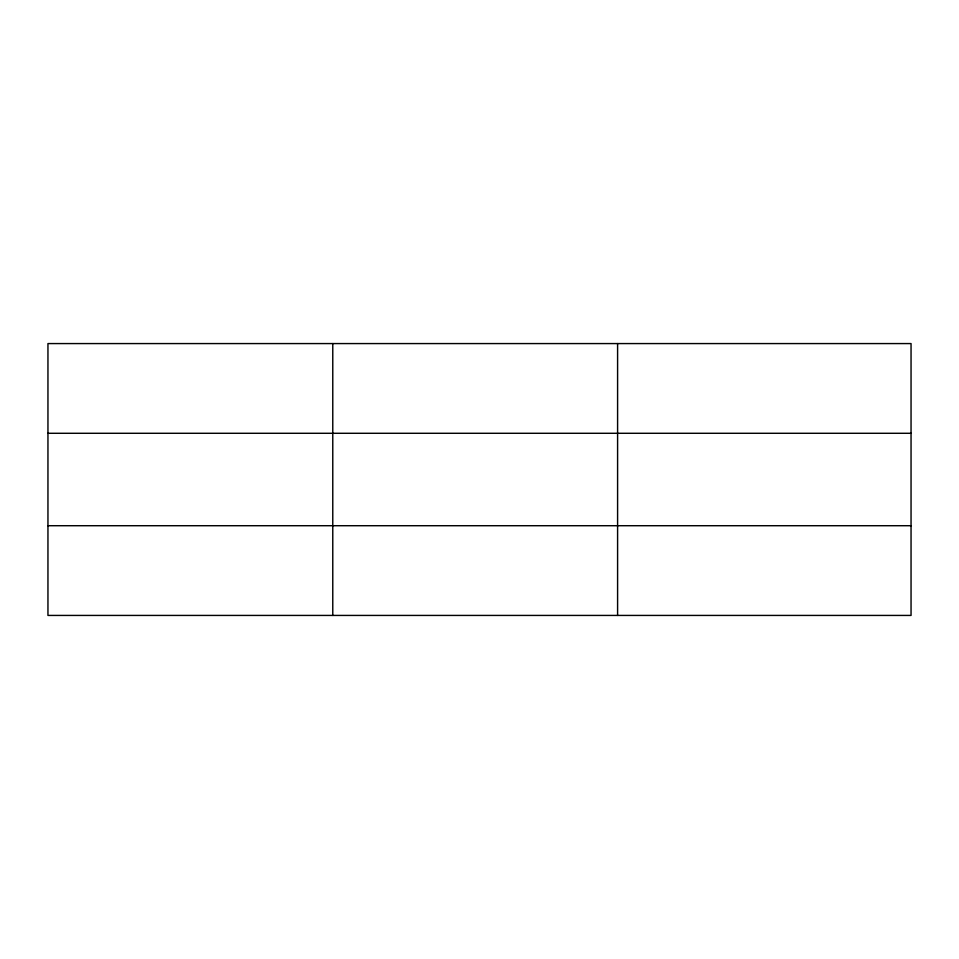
<?xml version="1.0" encoding="UTF-8"?>
<svg xmlns="http://www.w3.org/2000/svg" width="959" height="959" viewBox="0 0 959 959"><rect width="100%" height="100%" fill="white"/><g stroke="black" fill="none" stroke-linecap="round" stroke-linejoin="round"><path stroke-width="1.44" d="M332.773 615.426L332.773 343.574M617.596 615.426L617.596 343.574M911.05 525.712L911.05 615.426L47.95 615.426L47.95 343.574L911.05 343.574L911.05 525.712L47.95 525.712M47.95 433.288L911.05 433.288"/></g></svg>
